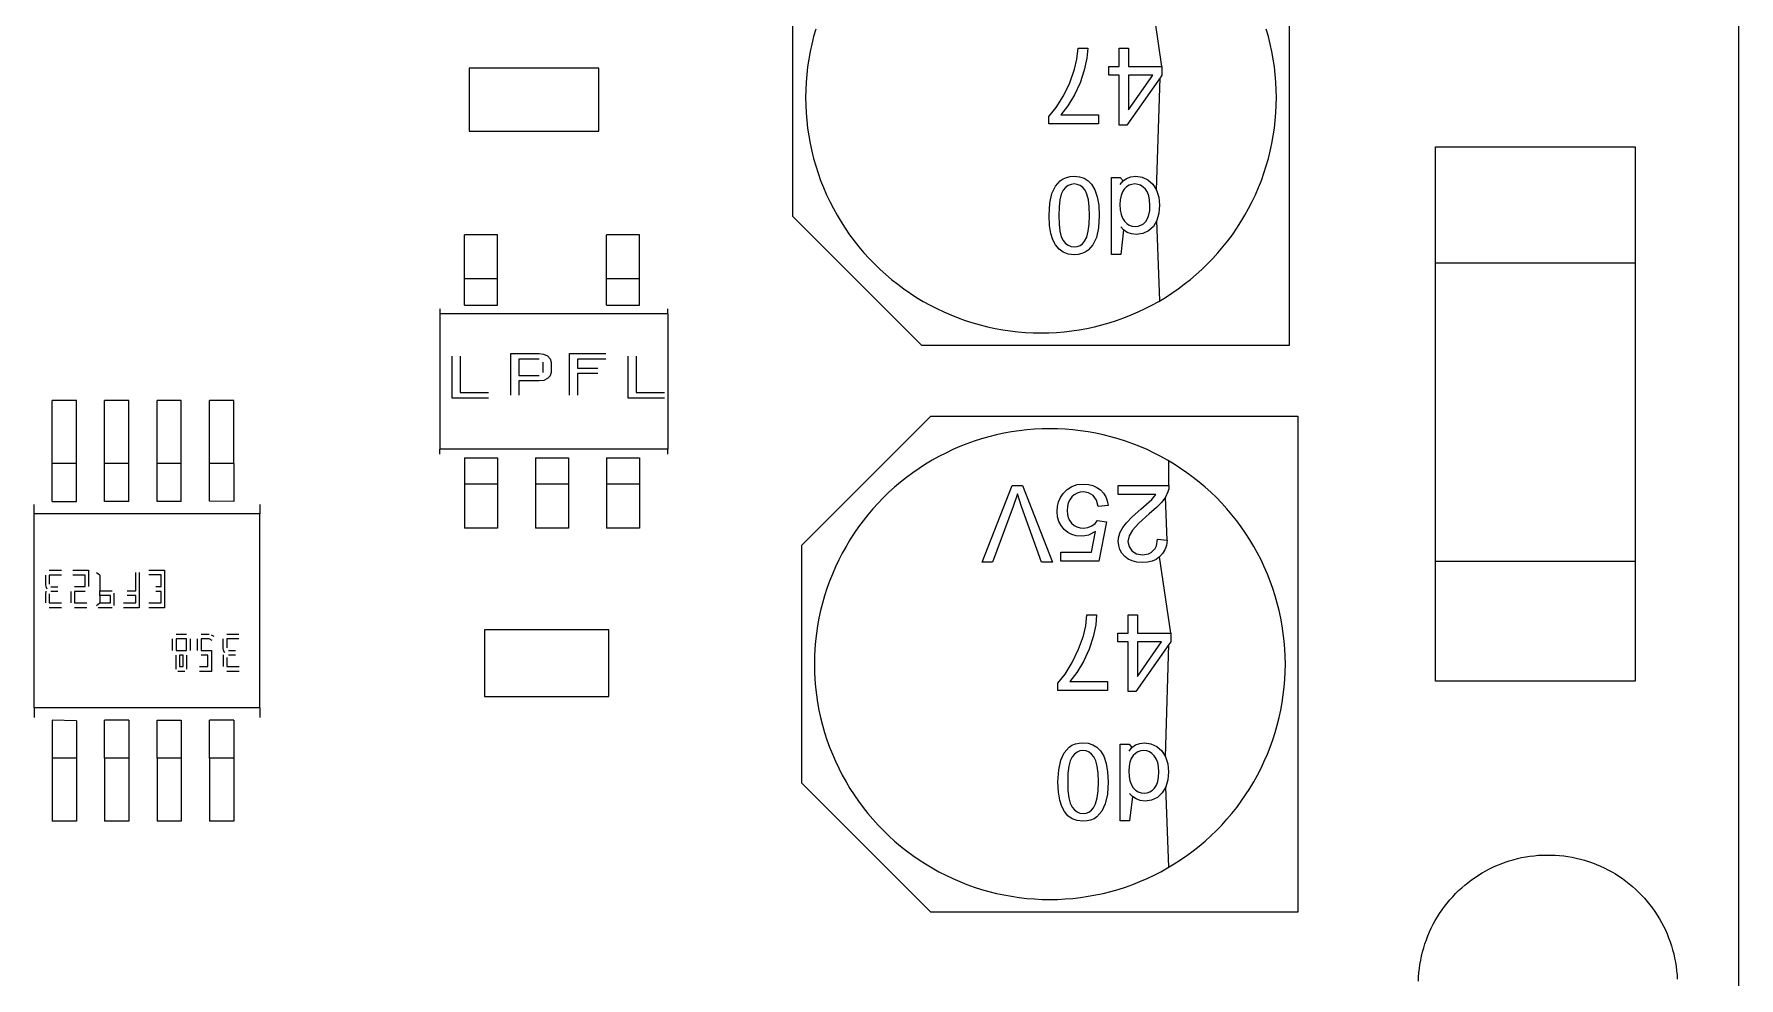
# Model space of a CAD drawing. Header units: millimetres. Extents: x 17.2 to 70.5, y -0.8 to 78.5.
# Drawn here: x 48.71 to 70.53, y 19.49 to 31.58 of the extents above; entities that cross this region are included whole.
import ezdxf

# ---------------------------------------------------------------- set-up
doc = ezdxf.new("R2010")
doc.units = ezdxf.units.MM
doc.layers.add('Edges', color=7, linetype='Continuous')

# ---------------------------------------------------------------- blocks, each defined once
blk = doc.blocks.new('Arduino Uno pl')
at = {"layer": 'Edges'}
for p, q in [((22.106, -26.106), (22.106, 40.232)), ((16.349, 2.674), (16.349, -3.676)), ((9.999, -2.025), (9.999, 1.023)), ((14.722, -0.105), (14.579, 0.872)), ((13.632, -0.01), (13.649, 0.131)), ((13.649, 0.131), (13.773, 0.131)), ((13.76, 0.003), (13.727, -0.15)), ((13.773, 0.131), (13.76, 0.003)), ((14.174, -0.105), (14.174, 0.131)), ((14.174, 0.131), (14.295, 0.131)), ((14.295, 0.131), (14.295, -0.105)), ((5.853, -0.126), (5.853, -0.933)), ((7.514, -0.126), (5.853, -0.126)), ((7.514, -0.933), (7.514, -0.126)), ((13.542, -0.312), (13.602, -0.14)), ((13.602, -0.14), (13.632, -0.01)), ((13.727, -0.15), (13.674, -0.311)), ((14.042, -0.215), (14.042, -0.105)), ((14.042, -0.105), (14.174, -0.105)), ((14.174, -0.215), (14.042, -0.215)), ((14.174, -0.853), (14.174, -0.215)), ((14.295, -0.105), (14.722, -0.105)), ((14.295, -0.215), (14.295, -0.659)), ((14.295, -0.659), (14.603, -0.215)), ((14.603, -0.215), (14.295, -0.215)), ((14.722, -0.215), (14.698, -0.25)), ((14.722, -0.105), (14.722, -0.215)), ((13.46, -0.48), (13.542, -0.312)), ((13.674, -0.311), (13.602, -0.467)), ((14.698, -0.25), (14.273, -0.853)), ((14.653, -1.687), (14.698, -0.25)), ((13.274, -0.746), (13.367, -0.63)), ((13.367, -0.63), (13.46, -0.48)), ((13.518, -0.607), (13.429, -0.724)), ((13.602, -0.467), (13.518, -0.607)), ((13.274, -0.84), (13.274, -0.746)), ((13.91, -0.84), (13.274, -0.84)), ((13.429, -0.724), (13.91, -0.724)), ((13.91, -0.724), (13.91, -0.84)), ((14.273, -0.853), (14.174, -0.853)), ((5.853, -0.933), (7.514, -0.933)), ((18.224, -2.617), (18.224, -1.132)), ((18.224, -1.132), (20.777, -1.132)), ((20.777, -1.132), (20.777, -2.617)), ((13.457, -1.541), (13.499, -1.523)), ((13.499, -1.523), (13.546, -1.512)), ((13.546, -1.512), (13.598, -1.509)), ((13.598, -1.509), (13.665, -1.515)), ((13.665, -1.515), (13.725, -1.534)), ((14.074, -2.509), (14.074, -1.525)), ((14.074, -1.525), (14.186, -1.525)), ((14.186, -1.525), (14.224, -1.569)), ((14.27, -1.536), (14.324, -1.516)), ((14.324, -1.516), (14.386, -1.509)), ((14.386, -1.509), (14.467, -1.521)), ((14.467, -1.521), (14.542, -1.556)), ((13.286, -1.854), (13.313, -1.731)), ((13.313, -1.731), (13.357, -1.637)), ((13.357, -1.637), (13.419, -1.567)), ((13.433, -1.739), (13.415, -1.809)), ((13.419, -1.567), (13.457, -1.541)), ((13.458, -1.688), (13.433, -1.739)), ((13.488, -1.653), (13.458, -1.688)), ((13.521, -1.628), (13.488, -1.653)), ((13.558, -1.613), (13.521, -1.628)), ((13.598, -1.608), (13.558, -1.613)), ((13.638, -1.613), (13.598, -1.608)), ((13.674, -1.628), (13.638, -1.613)), ((13.707, -1.653), (13.674, -1.628)), ((13.737, -1.688), (13.707, -1.653)), ((13.725, -1.534), (13.777, -1.566)), ((13.762, -1.738), (13.737, -1.688)), ((13.78, -1.809), (13.762, -1.738)), ((13.777, -1.566), (13.821, -1.61)), ((13.821, -1.61), (13.863, -1.681)), ((13.863, -1.681), (13.894, -1.772)), ((14.186, -1.615), (14.224, -1.569)), ((14.216, -1.71), (14.198, -1.755)), ((14.24, -1.673), (14.216, -1.71)), ((14.224, -1.569), (14.27, -1.536)), ((14.269, -1.645), (14.24, -1.673)), ((14.301, -1.625), (14.269, -1.645)), ((14.336, -1.613), (14.301, -1.625)), ((14.374, -1.608), (14.336, -1.613)), ((14.412, -1.613), (14.374, -1.608)), ((14.448, -1.625), (14.412, -1.613)), ((14.48, -1.647), (14.448, -1.625)), ((14.51, -1.676), (14.48, -1.647)), ((14.536, -1.714), (14.51, -1.676)), ((14.554, -1.761), (14.536, -1.714)), ((14.542, -1.556), (14.606, -1.612)), ((14.606, -1.612), (14.653, -1.687)), ((14.653, -1.687), (14.682, -1.778)), ((13.277, -2.01), (13.286, -1.854)), ((13.405, -1.9), (13.401, -2.01)), ((13.415, -1.809), (13.405, -1.9)), ((13.791, -1.899), (13.78, -1.809)), ((13.794, -2.01), (13.791, -1.899)), ((13.894, -1.772), (13.912, -1.881)), ((13.912, -1.881), (13.918, -2.01)), ((14.188, -1.809), (14.184, -1.871)), ((14.184, -1.871), (14.188, -1.939)), ((14.198, -1.755), (14.188, -1.809)), ((14.188, -1.939), (14.199, -1.997)), ((14.564, -1.817), (14.554, -1.761)), ((14.555, -2.003), (14.565, -1.947)), ((14.568, -1.881), (14.564, -1.817)), ((14.565, -1.947), (14.568, -1.881)), ((14.682, -1.778), (14.692, -1.881)), ((14.692, -1.881), (14.683, -1.982)), ((9.999, -2.025), (11.65, -3.676)), ((13.283, -2.141), (13.277, -2.01)), ((13.299, -2.243), (13.283, -2.141)), ((13.401, -2.01), (13.405, -2.121)), ((13.405, -2.121), (13.415, -2.212)), ((13.779, -2.214), (13.79, -2.122)), ((13.79, -2.122), (13.794, -2.01)), ((13.909, -2.168), (13.882, -2.291)), ((13.918, -2.01), (13.909, -2.168)), ((14.231, -2.195), (14.195, -2.156)), ((14.199, -1.997), (14.216, -2.046)), ((14.216, -2.046), (14.241, -2.085)), ((14.241, -2.085), (14.271, -2.115)), ((14.271, -2.115), (14.304, -2.137)), ((14.304, -2.137), (14.34, -2.149)), ((14.34, -2.149), (14.38, -2.154)), ((14.38, -2.154), (14.418, -2.15)), ((14.418, -2.15), (14.453, -2.137)), ((14.453, -2.137), (14.485, -2.117)), ((14.485, -2.117), (14.514, -2.088)), ((14.514, -2.088), (14.538, -2.05)), ((14.538, -2.05), (14.555, -2.003)), ((14.612, -2.151), (14.55, -2.207)), ((14.657, -2.074), (14.612, -2.151)), ((14.683, -1.982), (14.657, -2.074)), ((14.696, -3.102), (14.657, -2.074)), ((6.216, -2.259), (5.796, -2.259)), ((5.796, -2.822), (5.796, -2.259)), ((6.216, -2.822), (6.216, -2.259)), ((8.034, -2.259), (7.614, -2.259)), ((7.614, -2.822), (7.614, -2.259)), ((8.034, -2.822), (8.034, -2.259)), ((13.325, -2.322), (13.299, -2.243)), ((13.36, -2.389), (13.325, -2.322)), ((13.404, -2.442), (13.36, -2.389)), ((13.415, -2.212), (13.433, -2.283)), ((13.433, -2.283), (13.458, -2.333)), ((13.458, -2.333), (13.488, -2.368)), ((13.488, -2.368), (13.521, -2.393)), ((13.521, -2.393), (13.558, -2.408)), ((13.638, -2.408), (13.674, -2.395)), ((13.674, -2.395), (13.705, -2.373)), ((13.705, -2.373), (13.732, -2.342)), ((13.732, -2.342), (13.759, -2.288)), ((13.759, -2.288), (13.779, -2.214)), ((13.838, -2.385), (13.776, -2.455)), ((13.882, -2.291), (13.838, -2.385)), ((14.231, -2.195), (14.195, -2.509)), ((14.276, -2.227), (14.231, -2.195)), ((14.33, -2.247), (14.276, -2.227)), ((14.391, -2.254), (14.33, -2.247)), ((14.475, -2.242), (14.391, -2.254)), ((14.55, -2.207), (14.475, -2.242)), ((13.459, -2.481), (13.404, -2.442)), ((13.523, -2.505), (13.459, -2.481)), ((13.598, -2.513), (13.523, -2.505)), ((13.558, -2.408), (13.599, -2.413)), ((13.649, -2.509), (13.598, -2.513)), ((13.599, -2.413), (13.638, -2.408)), ((13.696, -2.498), (13.649, -2.509)), ((13.738, -2.48), (13.696, -2.498)), ((13.776, -2.455), (13.738, -2.48)), ((14.195, -2.509), (14.074, -2.509)), ((18.224, -2.617), (20.777, -2.617)), ((18.224, -6.44), (18.224, -2.617)), ((20.777, -2.617), (20.777, -6.44)), ((6.216, -2.822), (5.796, -2.822)), ((5.796, -3.159), (5.796, -2.822)), ((6.216, -3.159), (6.216, -2.822)), ((8.034, -2.822), (7.614, -2.822)), ((7.614, -3.159), (7.614, -2.822)), ((8.034, -3.159), (8.034, -2.822)), ((5.481, -3.207), (5.481, -3.27)), ((8.398, -3.27), (5.481, -3.27)), ((5.481, -3.27), (5.481, -5.002)), ((5.796, -3.159), (6.216, -3.159)), ((7.614, -3.159), (8.034, -3.159)), ((8.398, -3.27), (8.398, -3.207)), ((8.398, -3.27), (8.398, -5.002)), ((16.349, -3.676), (11.65, -3.676)), ((5.637, -4.348), (5.637, -3.814)), ((5.739, -3.814), (5.739, -4.276)), ((6.388, -4.312), (6.388, -3.778)), ((6.388, -3.778), (6.75, -3.778)), ((6.75, -3.851), (6.491, -3.851)), ((6.491, -3.851), (6.491, -4.058)), ((6.75, -3.778), (6.808, -3.786)), ((6.801, -4.022), (6.801, -3.887)), ((6.808, -3.786), (6.858, -3.81)), ((6.858, -3.81), (6.892, -3.845)), ((6.892, -3.845), (6.903, -3.887)), ((6.903, -3.887), (6.903, -4.022)), ((7.139, -4.312), (7.139, -3.778)), ((7.139, -3.778), (7.602, -3.778)), ((7.602, -3.851), (7.241, -3.851)), ((7.241, -3.851), (7.241, -3.964)), ((7.89, -4.348), (7.89, -3.814)), ((7.992, -3.814), (7.992, -4.276)), ((6.491, -4.058), (6.75, -4.058)), ((6.75, -4.13), (6.491, -4.13)), ((6.491, -4.13), (6.491, -4.312)), ((6.809, -4.122), (6.75, -4.13)), ((6.858, -4.098), (6.809, -4.122)), ((6.892, -4.063), (6.858, -4.098)), ((6.903, -4.022), (6.892, -4.063)), ((7.241, -3.964), (7.5, -3.964)), ((7.5, -4.036), (7.241, -4.036)), ((7.241, -4.036), (7.241, -4.312)), ((6.1, -4.348), (5.637, -4.348)), ((5.739, -4.276), (6.1, -4.276)), ((8.353, -4.348), (7.89, -4.348)), ((7.992, -4.276), (8.353, -4.276)), ((0.518, -5.188), (0.518, -4.38)), ((0.828, -4.38), (0.518, -4.38)), ((0.828, -5.188), (0.828, -4.38)), ((1.499, -4.38), (1.189, -4.38)), ((1.189, -5.188), (1.189, -4.38)), ((1.499, -5.188), (1.499, -4.38)), ((1.86, -5.188), (1.86, -4.38)), ((2.17, -4.38), (1.86, -4.38)), ((2.17, -5.188), (2.17, -4.38)), ((2.841, -4.38), (2.531, -4.38)), ((2.531, -5.188), (2.531, -4.38)), ((2.841, -5.188), (2.841, -4.38)), ((10.112, -6.23), (11.763, -4.579)), ((11.763, -4.579), (16.462, -4.579)), ((16.462, -4.579), (16.462, -10.929)), ((8.398, -5.002), (5.481, -5.002)), ((5.481, -5.065), (5.481, -5.002)), ((8.398, -5.065), (8.398, -5.002)), ((0.828, -5.188), (0.518, -5.188)), ((0.518, -5.672), (0.518, -5.188)), ((0.828, -5.672), (0.828, -5.188)), ((1.499, -5.188), (1.189, -5.188)), ((1.189, -5.672), (1.189, -5.188)), ((1.499, -5.672), (1.499, -5.188)), ((2.17, -5.188), (1.86, -5.188)), ((1.86, -5.672), (1.86, -5.188)), ((2.17, -5.672), (2.17, -5.188)), ((2.841, -5.188), (2.531, -5.188)), ((2.531, -5.667), (2.531, -5.188)), ((2.841, -5.188), (2.841, -5.672)), ((5.796, -5.113), (6.216, -5.113)), ((5.796, -5.113), (5.796, -5.45)), ((6.216, -5.113), (6.216, -5.45)), ((6.705, -5.113), (7.125, -5.113)), ((6.705, -5.113), (6.705, -5.45)), ((7.125, -5.113), (7.125, -5.45)), ((7.614, -5.113), (8.034, -5.113)), ((7.614, -5.113), (7.614, -5.45)), ((8.034, -5.113), (8.034, -5.45)), ((14.811, -5.466), (14.811, -5.155)), ((5.796, -5.45), (5.796, -6.013)), ((6.216, -5.45), (5.796, -5.45)), ((6.216, -5.45), (6.216, -6.013)), ((7.125, -5.45), (6.705, -5.45)), ((6.705, -5.45), (6.705, -6.013)), ((7.125, -5.45), (7.125, -6.013)), ((7.614, -5.45), (7.614, -6.013)), ((8.034, -5.45), (7.614, -5.45)), ((8.034, -5.45), (8.034, -6.013)), ((13.638, -5.457), (13.716, -5.45)), ((13.716, -5.45), (13.78, -5.454)), ((13.78, -5.454), (13.838, -5.468)), ((0.518, -5.672), (0.828, -5.672)), ((1.499, -5.672), (1.189, -5.672)), ((2.17, -5.672), (1.86, -5.672)), ((2.841, -5.672), (2.531, -5.667)), ((12.419, -6.45), (12.804, -5.466)), ((12.804, -5.466), (12.938, -5.466)), ((12.871, -5.574), (12.818, -5.735)), ((12.923, -5.735), (12.871, -5.574)), ((12.938, -5.466), (13.319, -6.45)), ((13.399, -5.675), (13.424, -5.62)), ((13.424, -5.62), (13.458, -5.569)), ((13.458, -5.569), (13.509, -5.517)), ((13.509, -5.517), (13.57, -5.479)), ((13.542, -5.65), (13.523, -5.691)), ((13.568, -5.615), (13.542, -5.65)), ((13.6, -5.586), (13.568, -5.615)), ((13.57, -5.479), (13.638, -5.457)), ((13.635, -5.565), (13.6, -5.586)), ((13.674, -5.553), (13.635, -5.565)), ((13.716, -5.549), (13.674, -5.553)), ((13.783, -5.56), (13.716, -5.549)), ((13.84, -5.595), (13.783, -5.56)), ((13.838, -5.468), (13.889, -5.492)), ((13.882, -5.654), (13.84, -5.595)), ((13.905, -5.735), (13.882, -5.654)), ((13.889, -5.492), (13.935, -5.525)), ((13.935, -5.525), (13.973, -5.565)), ((13.973, -5.565), (14.002, -5.612)), ((14.002, -5.612), (14.021, -5.665)), ((14.021, -5.665), (14.032, -5.724)), ((14.161, -5.582), (14.161, -5.466)), ((14.161, -5.466), (14.811, -5.466)), ((14.644, -5.582), (14.161, -5.582)), ((14.453, -5.771), (14.593, -5.648)), ((14.593, -5.648), (14.644, -5.582)), ((14.765, -5.616), (14.718, -5.681)), ((14.797, -5.55), (14.765, -5.616)), ((14.788, -6.169), (14.765, -5.616)), ((14.808, -5.509), (14.797, -5.55)), ((14.811, -5.466), (14.808, -5.509)), ((0.286, -5.831), (0.286, -5.709)), ((3.177, -5.831), (0.286, -5.831)), ((0.286, -8.316), (0.286, -5.831)), ((3.177, -5.709), (3.177, -5.831)), ((3.177, -8.316), (3.177, -5.831)), ((12.818, -5.735), (12.552, -6.45)), ((13.178, -6.45), (12.923, -5.735)), ((13.38, -5.8), (13.385, -5.735)), ((13.385, -5.867), (13.38, -5.8)), ((13.385, -5.735), (13.399, -5.675)), ((13.402, -5.927), (13.385, -5.867)), ((13.512, -5.737), (13.508, -5.789)), ((13.508, -5.789), (13.512, -5.838)), ((13.523, -5.691), (13.512, -5.737)), ((13.512, -5.838), (13.523, -5.881)), ((13.523, -5.881), (13.541, -5.919)), ((14.032, -5.724), (13.905, -5.735)), ((14.267, -5.945), (14.341, -5.87)), ((14.341, -5.87), (14.453, -5.771)), ((14.56, -5.83), (14.425, -5.948)), ((14.651, -5.75), (14.56, -5.83)), ((14.718, -5.681), (14.651, -5.75)), ((6.216, -6.013), (5.796, -6.013)), ((7.125, -6.013), (6.705, -6.013)), ((8.034, -6.013), (7.614, -6.013)), ((13.43, -5.981), (13.402, -5.927)), ((13.468, -6.029), (13.43, -5.981)), ((13.515, -6.068), (13.468, -6.029)), ((13.567, -6.096), (13.515, -6.068)), ((13.541, -5.919), (13.566, -5.952)), ((13.566, -5.952), (13.597, -5.978)), ((13.624, -6.113), (13.567, -6.096)), ((13.597, -5.978), (13.633, -5.997)), ((13.633, -5.997), (13.673, -6.008)), ((13.673, -6.008), (13.718, -6.012)), ((13.718, -6.012), (13.773, -6.005)), ((13.781, -6.103), (13.734, -6.114)), ((13.773, -6.005), (13.823, -5.985)), ((13.872, -6.057), (13.781, -6.103)), ((13.819, -6.321), (13.872, -6.057)), ((13.823, -5.985), (13.865, -5.955)), ((13.865, -5.955), (13.897, -5.916)), ((13.897, -5.916), (14.01, -5.931)), ((14.01, -5.931), (13.915, -6.436)), ((14.169, -6.122), (14.187, -6.065)), ((14.187, -6.065), (14.219, -6.006)), ((14.219, -6.006), (14.267, -5.945)), ((14.343, -6.038), (14.301, -6.113)), ((14.425, -5.948), (14.343, -6.038)), ((10.112, -9.278), (10.112, -6.23)), ((13.426, -6.436), (13.426, -6.321)), ((13.426, -6.321), (13.819, -6.321)), ((13.686, -6.118), (13.624, -6.113)), ((13.734, -6.114), (13.686, -6.118)), ((14.163, -6.181), (14.169, -6.122)), ((14.168, -6.236), (14.163, -6.181)), ((14.183, -6.287), (14.168, -6.236)), ((14.209, -6.334), (14.183, -6.287)), ((14.301, -6.113), (14.287, -6.183)), ((14.287, -6.183), (14.3, -6.249)), ((14.3, -6.249), (14.338, -6.304)), ((14.338, -6.304), (14.397, -6.341)), ((14.55, -6.341), (14.583, -6.324)), ((14.583, -6.324), (14.611, -6.301)), ((14.611, -6.301), (14.634, -6.273)), ((14.634, -6.273), (14.651, -6.239)), ((14.651, -6.239), (14.664, -6.156)), ((14.664, -6.156), (14.788, -6.169)), ((14.758, -6.292), (14.73, -6.34)), ((14.778, -6.235), (14.758, -6.292)), ((14.788, -6.169), (14.778, -6.235)), ((12.552, -6.45), (12.419, -6.45)), ((13.319, -6.45), (13.178, -6.45)), ((13.915, -6.436), (13.426, -6.436)), ((14.245, -6.375), (14.209, -6.334)), ((14.29, -6.409), (14.245, -6.375)), ((14.342, -6.434), (14.29, -6.409)), ((14.402, -6.449), (14.342, -6.434)), ((14.397, -6.341), (14.472, -6.354)), ((14.469, -6.454), (14.402, -6.449)), ((14.536, -6.449), (14.469, -6.454)), ((14.472, -6.354), (14.55, -6.341)), ((14.595, -6.435), (14.536, -6.449)), ((14.647, -6.413), (14.595, -6.435)), ((14.692, -6.381), (14.647, -6.413)), ((14.73, -6.34), (14.692, -6.381)), ((14.835, -7.358), (14.692, -6.381)), ((18.224, -7.971), (18.224, -6.44)), ((20.777, -6.44), (18.224, -6.44)), ((20.777, -6.44), (20.777, -7.971)), ((0.434, -6.732), (0.434, -6.614)), ((0.439, -6.764), (0.434, -6.732)), ((0.452, -6.793), (0.439, -6.764)), ((0.479, -6.553), (0.635, -6.553)), ((0.635, -6.614), (0.479, -6.614)), ((0.479, -6.614), (0.479, -6.732)), ((0.501, -6.763), (0.59, -6.763)), ((0.781, -6.553), (0.982, -6.553)), ((0.938, -6.614), (0.781, -6.614)), ((0.804, -6.762), (0.938, -6.762)), ((0.938, -6.762), (0.938, -6.614)), ((0.982, -6.553), (0.982, -6.762)), ((1.128, -6.615), (1.084, -6.584)), ((1.128, -6.615), (1.128, -6.815)), ((1.587, -6.815), (1.587, -6.583)), ((1.631, -6.583), (1.631, -7.032)), ((1.912, -6.613), (1.755, -6.613)), ((1.756, -6.553), (1.956, -6.553)), ((1.844, -6.762), (1.912, -6.762)), ((1.912, -6.762), (1.912, -6.613)), ((1.956, -6.553), (1.956, -7.032)), ((0.434, -6.858), (0.439, -6.822)), ((0.434, -6.971), (0.434, -6.858)), ((0.479, -6.854), (0.479, -6.971)), ((0.479, -6.971), (0.636, -6.971)), ((0.59, -6.824), (0.501, -6.824)), ((0.759, -6.971), (0.759, -6.824)), ((0.938, -6.824), (0.804, -6.824)), ((0.804, -6.824), (0.804, -6.971)), ((0.804, -6.971), (0.961, -6.971)), ((1.084, -7.002), (1.128, -6.971)), ((1.128, -6.815), (1.284, -6.815)), ((1.128, -6.876), (1.128, -6.815)), ((1.128, -6.876), (1.128, -6.971)), ((1.262, -6.876), (1.128, -6.876)), ((1.128, -6.971), (1.262, -6.971)), ((1.262, -6.971), (1.262, -6.876)), ((1.306, -6.845), (1.306, -7.002)), ((1.431, -6.97), (1.587, -6.97)), ((1.475, -6.815), (1.587, -6.815)), ((1.587, -6.875), (1.475, -6.875)), ((1.587, -6.97), (1.587, -6.875)), ((1.756, -6.97), (1.912, -6.97)), ((1.912, -6.823), (1.844, -6.823)), ((1.912, -6.97), (1.912, -6.823)), ((0.636, -7.032), (0.479, -7.032)), ((0.961, -7.032), (0.804, -7.032)), ((1.284, -7.032), (1.106, -7.032)), ((1.631, -7.032), (1.431, -7.032)), ((1.956, -7.032), (1.756, -7.032)), ((13.746, -7.263), (13.762, -7.122)), ((13.762, -7.122), (13.886, -7.122)), ((13.886, -7.122), (13.874, -7.25)), ((14.288, -7.358), (14.288, -7.122)), ((14.288, -7.122), (14.409, -7.122)), ((14.409, -7.122), (14.409, -7.358)), ((2.104, -7.369), (2.237, -7.369)), ((2.423, -7.369), (2.525, -7.369)), ((2.554, -7.378), (2.587, -7.397)), ((2.752, -7.369), (2.908, -7.369)), ((6.051, -7.314), (6.051, -8.168)), ((7.641, -7.314), (6.051, -7.314)), ((7.641, -8.168), (7.641, -7.314)), ((13.655, -7.565), (13.716, -7.393)), ((13.716, -7.393), (13.746, -7.263)), ((13.841, -7.403), (13.788, -7.564)), ((13.874, -7.25), (13.841, -7.403)), ((14.155, -7.468), (14.155, -7.358)), ((14.155, -7.358), (14.288, -7.358)), ((14.409, -7.358), (14.835, -7.358)), ((14.835, -7.358), (14.835, -7.468)), ((2.059, -7.578), (2.059, -7.429)), ((2.237, -7.429), (2.104, -7.429)), ((2.104, -7.429), (2.104, -7.578)), ((2.104, -7.578), (2.237, -7.578)), ((2.237, -7.578), (2.237, -7.429)), ((2.282, -7.43), (2.282, -7.578)), ((2.378, -7.578), (2.378, -7.429)), ((2.525, -7.429), (2.423, -7.429)), ((2.423, -7.429), (2.423, -7.578)), ((2.423, -7.578), (2.556, -7.578)), ((2.565, -7.45), (2.525, -7.429)), ((2.556, -7.578), (2.556, -7.847)), ((2.707, -7.547), (2.707, -7.429)), ((2.712, -7.579), (2.707, -7.547)), ((2.708, -7.673), (2.712, -7.637)), ((2.726, -7.609), (2.712, -7.579)), ((2.908, -7.429), (2.753, -7.429)), ((2.753, -7.429), (2.753, -7.547)), ((2.775, -7.578), (2.863, -7.578)), ((13.573, -7.733), (13.655, -7.565)), ((13.788, -7.564), (13.716, -7.72)), ((14.288, -7.468), (14.155, -7.468)), ((14.288, -8.105), (14.288, -7.468)), ((14.811, -7.503), (14.387, -8.105)), ((14.409, -7.468), (14.409, -7.912)), ((14.409, -7.912), (14.717, -7.468)), ((14.717, -7.468), (14.409, -7.468)), ((14.767, -8.94), (14.811, -7.503)), ((14.835, -7.468), (14.811, -7.503)), ((2.104, -7.817), (2.104, -7.638)), ((2.215, -7.847), (2.126, -7.847)), ((2.193, -7.638), (2.148, -7.638)), ((2.148, -7.638), (2.148, -7.786)), ((2.148, -7.786), (2.193, -7.786)), ((2.193, -7.786), (2.193, -7.638)), ((2.237, -7.638), (2.237, -7.817)), ((2.401, -7.786), (2.511, -7.786)), ((2.556, -7.847), (2.401, -7.847)), ((2.511, -7.638), (2.423, -7.638)), ((2.511, -7.786), (2.511, -7.638)), ((2.708, -7.786), (2.708, -7.673)), ((2.752, -7.669), (2.752, -7.786)), ((2.752, -7.786), (2.91, -7.786)), ((2.91, -7.847), (2.752, -7.847)), ((2.863, -7.639), (2.774, -7.639)), ((13.481, -7.882), (13.573, -7.733)), ((13.716, -7.72), (13.632, -7.86)), ((13.387, -7.999), (13.481, -7.882)), ((13.387, -8.093), (13.387, -7.999)), ((13.632, -7.86), (13.542, -7.977)), ((13.542, -7.977), (14.024, -7.977)), ((14.024, -7.977), (14.024, -8.093)), ((20.777, -7.971), (18.224, -7.971)), ((6.051, -8.168), (7.641, -8.168)), ((14.024, -8.093), (13.387, -8.093)), ((14.387, -8.105), (14.288, -8.105)), ((3.177, -8.316), (0.286, -8.316)), ((0.286, -8.316), (0.286, -8.437)), ((0.828, -8.479), (0.518, -8.474)), ((0.518, -8.474), (0.518, -8.959)), ((0.828, -8.479), (0.828, -8.959)), ((1.499, -8.474), (1.189, -8.474)), ((1.189, -8.959), (1.189, -8.474)), ((1.499, -8.474), (1.499, -8.959)), ((1.86, -8.474), (2.17, -8.474)), ((1.86, -8.959), (1.86, -8.474)), ((2.17, -8.474), (2.17, -8.959)), ((2.841, -8.474), (2.531, -8.474)), ((2.531, -8.959), (2.531, -8.474)), ((2.841, -8.474), (2.841, -8.959)), ((3.177, -8.316), (3.177, -8.437)), ((13.426, -8.984), (13.471, -8.89)), ((13.471, -8.89), (13.533, -8.819)), ((13.533, -8.819), (13.57, -8.794)), ((13.571, -8.941), (13.547, -8.991)), ((13.57, -8.794), (13.613, -8.776)), ((13.601, -8.906), (13.571, -8.941)), ((13.635, -8.881), (13.601, -8.906)), ((13.613, -8.776), (13.66, -8.765)), ((13.671, -8.866), (13.635, -8.881)), ((13.66, -8.765), (13.711, -8.761)), ((13.711, -8.861), (13.671, -8.866)), ((13.711, -8.761), (13.779, -8.768)), ((13.751, -8.866), (13.711, -8.861)), ((13.788, -8.881), (13.751, -8.866)), ((13.779, -8.768), (13.838, -8.787)), ((13.821, -8.906), (13.788, -8.881)), ((13.851, -8.941), (13.821, -8.906)), ((13.838, -8.787), (13.89, -8.819)), ((13.876, -8.991), (13.851, -8.941)), ((13.89, -8.819), (13.935, -8.863)), ((13.935, -8.863), (13.977, -8.934)), ((13.977, -8.934), (14.008, -9.025)), ((14.188, -9.761), (14.188, -8.778)), ((14.188, -8.778), (14.3, -8.778)), ((14.3, -8.778), (14.338, -8.822)), ((14.3, -8.868), (14.338, -8.822)), ((14.353, -8.926), (14.329, -8.963)), ((14.338, -8.822), (14.384, -8.789)), ((14.383, -8.898), (14.353, -8.926)), ((14.415, -8.878), (14.383, -8.898)), ((14.384, -8.789), (14.438, -8.769)), ((14.45, -8.865), (14.415, -8.878)), ((14.438, -8.769), (14.499, -8.762)), ((14.488, -8.861), (14.45, -8.865)), ((14.526, -8.866), (14.488, -8.861)), ((14.499, -8.762), (14.581, -8.774)), ((14.561, -8.878), (14.526, -8.866)), ((14.594, -8.899), (14.561, -8.878)), ((14.581, -8.774), (14.656, -8.809)), ((14.624, -8.929), (14.594, -8.899)), ((14.649, -8.967), (14.624, -8.929)), ((14.656, -8.809), (14.719, -8.865)), ((14.719, -8.865), (14.767, -8.94)), ((14.767, -8.94), (14.796, -9.031)), ((0.518, -8.959), (0.518, -9.766)), ((0.828, -8.959), (0.518, -8.959)), ((0.828, -8.959), (0.828, -9.766)), ((1.189, -8.959), (1.189, -9.766)), ((1.499, -8.959), (1.189, -8.959)), ((1.499, -8.959), (1.499, -9.766)), ((1.86, -8.959), (1.86, -9.766)), ((2.17, -8.959), (1.86, -8.959)), ((2.17, -8.959), (2.17, -9.766)), ((2.841, -8.959), (2.531, -8.959)), ((2.531, -8.959), (2.531, -9.766)), ((2.841, -8.959), (2.841, -9.766)), ((13.391, -9.263), (13.4, -9.107)), ((13.4, -9.107), (13.426, -8.984)), ((13.518, -9.152), (13.515, -9.263)), ((13.529, -9.062), (13.518, -9.152)), ((13.547, -8.991), (13.529, -9.062)), ((13.894, -9.061), (13.876, -8.991)), ((13.904, -9.152), (13.894, -9.061)), ((13.908, -9.263), (13.904, -9.152)), ((14.008, -9.025), (14.026, -9.134)), ((14.026, -9.134), (14.032, -9.263)), ((14.302, -9.061), (14.298, -9.124)), ((14.298, -9.124), (14.302, -9.192)), ((14.312, -9.008), (14.302, -9.061)), ((14.329, -8.963), (14.312, -9.008)), ((14.667, -9.014), (14.649, -8.967)), ((14.678, -9.07), (14.667, -9.014)), ((14.682, -9.134), (14.678, -9.07)), ((14.678, -9.2), (14.682, -9.134)), ((14.796, -9.031), (14.806, -9.134)), ((14.806, -9.134), (14.797, -9.235)), ((10.112, -9.278), (11.763, -10.929)), ((13.396, -9.394), (13.391, -9.263)), ((13.515, -9.263), (13.518, -9.374)), ((13.518, -9.374), (13.529, -9.465)), ((13.892, -9.467), (13.904, -9.375)), ((13.904, -9.375), (13.908, -9.263)), ((14.032, -9.263), (14.023, -9.42)), ((14.302, -9.192), (14.312, -9.25)), ((14.312, -9.25), (14.33, -9.299)), ((14.33, -9.299), (14.354, -9.338)), ((14.354, -9.338), (14.384, -9.368)), ((14.384, -9.368), (14.417, -9.39)), ((14.567, -9.39), (14.599, -9.37)), ((14.599, -9.37), (14.628, -9.341)), ((14.628, -9.341), (14.651, -9.303)), ((14.651, -9.303), (14.668, -9.256)), ((14.668, -9.256), (14.678, -9.2)), ((14.77, -9.327), (14.726, -9.404)), ((14.797, -9.235), (14.77, -9.327)), ((14.81, -10.354), (14.77, -9.327)), ((13.413, -9.496), (13.396, -9.394)), ((13.439, -9.575), (13.413, -9.496)), ((13.474, -9.642), (13.439, -9.575)), ((13.529, -9.465), (13.547, -9.536)), ((13.547, -9.536), (13.571, -9.586)), ((13.571, -9.586), (13.601, -9.621)), ((13.818, -9.626), (13.845, -9.595)), ((13.845, -9.595), (13.873, -9.541)), ((13.873, -9.541), (13.892, -9.467)), ((13.996, -9.544), (13.951, -9.638)), ((14.023, -9.42), (13.996, -9.544)), ((14.344, -9.448), (14.308, -9.409)), ((14.344, -9.448), (14.308, -9.761)), ((14.39, -9.479), (14.344, -9.448)), ((14.444, -9.5), (14.39, -9.479)), ((14.417, -9.39), (14.454, -9.402)), ((14.505, -9.507), (14.444, -9.5)), ((14.454, -9.402), (14.493, -9.407)), ((14.493, -9.407), (14.532, -9.403)), ((14.588, -9.495), (14.505, -9.507)), ((14.532, -9.403), (14.567, -9.39)), ((14.664, -9.46), (14.588, -9.495)), ((14.726, -9.404), (14.664, -9.46)), ((0.828, -9.766), (0.518, -9.766)), ((1.499, -9.766), (1.189, -9.766)), ((2.17, -9.766), (1.86, -9.766)), ((2.841, -9.766), (2.531, -9.766)), ((13.518, -9.695), (13.474, -9.642)), ((13.572, -9.734), (13.518, -9.695)), ((13.637, -9.757), (13.572, -9.734)), ((13.601, -9.621), (13.635, -9.646)), ((13.635, -9.646), (13.672, -9.661)), ((13.711, -9.765), (13.637, -9.757)), ((13.672, -9.661), (13.713, -9.666)), ((13.763, -9.762), (13.711, -9.765)), ((13.713, -9.666), (13.752, -9.661)), ((13.752, -9.661), (13.787, -9.648)), ((13.809, -9.751), (13.763, -9.762)), ((13.787, -9.648), (13.818, -9.626)), ((13.852, -9.733), (13.809, -9.751)), ((13.889, -9.708), (13.852, -9.733)), ((13.951, -9.638), (13.889, -9.708)), ((14.308, -9.761), (14.188, -9.761)), ((16.462, -10.929), (11.763, -10.929))]:
    blk.add_line(p, q, dxfattribs=at)
for points in [[(10.29, 0.373), (10.263, 0.279), (10.239, 0.183), (10.218, 0.087), (10.2, -0.01), (10.186, -0.108), (10.175, -0.206), (10.167, -0.304), (10.162, -0.403), (10.16, -0.501), (10.162, -0.6), (10.167, -0.698), (10.175, -0.797), (10.186, -0.895), (10.2, -0.992), (10.218, -1.089), (10.239, -1.186), (10.263, -1.281), (10.29, -1.376), (10.32, -1.47), (10.353, -1.563), (10.39, -1.654), (10.429, -1.745), (10.471, -1.834), (10.516, -1.922), (10.564, -2.008), (10.615, -2.093), (10.668, -2.175), (10.724, -2.257), (10.783, -2.336), (10.844, -2.413), (10.908, -2.488), (10.974, -2.561), (11.043, -2.632), (11.114, -2.701), (11.187, -2.767), (11.262, -2.831), (11.339, -2.892), (11.418, -2.951), (11.499, -3.007), (11.582, -3.06), (11.667, -3.111), (11.753, -3.159), (11.841, -3.204), (11.93, -3.246), (12.02, -3.285), (12.112, -3.322), (12.205, -3.355), (12.299, -3.385), (12.394, -3.412), (12.489, -3.436), (12.586, -3.457), (12.683, -3.474), (12.78, -3.489), (12.878, -3.5), (12.976, -3.508), (13.075, -3.513), (13.174, -3.515), (13.272, -3.513), (13.371, -3.508), (13.469, -3.5), (13.567, -3.489), (13.664, -3.474), (13.761, -3.457), (13.858, -3.436), (13.953, -3.412), (14.048, -3.385), (14.142, -3.355), (14.235, -3.322), (14.327, -3.285), (14.417, -3.246), (14.506, -3.204), (14.594, -3.159), (14.68, -3.111), (14.765, -3.06), (14.848, -3.007), (14.929, -2.951), (15.008, -2.892), (15.085, -2.831), (15.16, -2.767), (15.233, -2.701), (15.304, -2.632), (15.373, -2.561), (15.439, -2.488), (15.503, -2.413), (15.564, -2.336), (15.623, -2.257), (15.679, -2.175), (15.733, -2.093), (15.783, -2.008), (15.831, -1.922), (15.876, -1.834), (15.918, -1.745), (15.958, -1.654), (15.994, -1.563), (16.027, -1.47), (16.057, -1.376), (16.084, -1.281), (16.108, -1.186), (16.129, -1.089), (16.147, -0.992), (16.161, -0.895), (16.172, -0.797), (16.18, -0.698), (16.185, -0.6), (16.187, -0.501), (16.185, -0.403), (16.18, -0.304), (16.172, -0.206), (16.161, -0.108), (16.147, -0.01), (16.129, 0.087), (16.108, 0.183), (16.084, 0.279), (16.057, 0.373)], [(18.005, -11.814), (18.007, -11.76), (18.011, -11.705), (18.017, -11.652), (18.024, -11.598), (18.034, -11.544), (18.045, -11.491), (18.057, -11.439), (18.072, -11.386), (18.088, -11.335), (18.106, -11.283), (18.125, -11.233), (18.147, -11.183), (18.169, -11.134), (18.194, -11.085), (18.22, -11.038), (18.247, -10.991), (18.276, -10.945), (18.307, -10.9), (18.339, -10.857), (18.372, -10.814), (18.407, -10.772), (18.443, -10.732), (18.48, -10.692), (18.519, -10.654), (18.559, -10.618), (18.6, -10.582), (18.642, -10.548), (18.685, -10.516), (18.73, -10.484), (18.775, -10.455), (18.821, -10.426), (18.868, -10.4), (18.916, -10.374), (18.965, -10.351), (19.015, -10.329), (19.065, -10.309), (19.116, -10.29), (19.167, -10.273), (19.219, -10.258), (19.272, -10.244), (19.325, -10.232), (19.378, -10.222), (19.432, -10.214), (19.485, -10.207), (19.539, -10.202), (19.594, -10.199), (19.648, -10.198), (19.702, -10.198), (19.756, -10.2), (19.81, -10.204), (19.864, -10.21), (19.918, -10.218), (19.971, -10.227), (20.024, -10.238), (20.077, -10.251), (20.129, -10.265), (20.181, -10.281), (20.232, -10.299), (20.283, -10.319), (20.333, -10.34), (20.382, -10.363), (20.43, -10.387), (20.478, -10.413), (20.525, -10.44), (20.571, -10.469), (20.615, -10.5), (20.659, -10.532), (20.702, -10.565), (20.744, -10.6), (20.784, -10.636), (20.823, -10.673), (20.861, -10.712), (20.898, -10.752), (20.934, -10.793), (20.968, -10.835), (21, -10.878), (21.031, -10.923), (21.061, -10.968), (21.089, -11.014), (21.116, -11.062), (21.141, -11.11), (21.165, -11.158), (21.187, -11.208), (21.207, -11.258), (21.226, -11.309), (21.243, -11.361), (21.258, -11.413), (21.272, -11.465), (21.284, -11.518), (21.294, -11.571), (21.302, -11.625), (21.309, -11.679), (21.314, -11.733), (21.317, -11.787)]]:
    blk.add_lwpolyline(points, dxfattribs=at)
blk.add_lwpolyline([(10.274, -7.754), (10.275, -7.853), (10.28, -7.951), (10.288, -8.05), (10.3, -8.148), (10.314, -8.245), (10.332, -8.342), (10.353, -8.439), (10.376, -8.534), (10.404, -8.629), (10.434, -8.723), (10.467, -8.816), (10.503, -8.907), (10.542, -8.998), (10.585, -9.087), (10.63, -9.175), (10.678, -9.261), (10.728, -9.345), (10.782, -9.428), (10.838, -9.509), (10.897, -9.589), (10.958, -9.666), (11.022, -9.741), (11.088, -9.814), (11.156, -9.885), (11.227, -9.954), (11.3, -10.02), (11.376, -10.084), (11.453, -10.145), (11.532, -10.204), (11.613, -10.26), (11.696, -10.313), (11.78, -10.364), (11.867, -10.412), (11.954, -10.457), (12.044, -10.499), (12.134, -10.538), (12.226, -10.574), (12.319, -10.608), (12.412, -10.638), (12.507, -10.665), (12.603, -10.689), (12.699, -10.71), (12.796, -10.727), (12.894, -10.742), (12.992, -10.753), (13.09, -10.761), (13.189, -10.766), (13.287, -10.768), (13.386, -10.766), (13.484, -10.761), (13.583, -10.753), (13.68, -10.742), (13.778, -10.727), (13.875, -10.71), (13.971, -10.689), (14.067, -10.665), (14.162, -10.638), (14.256, -10.608), (14.349, -10.574), (14.44, -10.538), (14.531, -10.499), (14.62, -10.457), (14.708, -10.412), (14.794, -10.364), (14.878, -10.313), (14.961, -10.26), (15.042, -10.204), (15.122, -10.145), (15.199, -10.084), (15.274, -10.02), (15.347, -9.954), (15.418, -9.885), (15.487, -9.814), (15.553, -9.741), (15.617, -9.666), (15.678, -9.589), (15.737, -9.509), (15.793, -9.428), (15.846, -9.345), (15.897, -9.261), (15.945, -9.175), (15.99, -9.087), (16.032, -8.998), (16.071, -8.907), (16.107, -8.816), (16.141, -8.723), (16.171, -8.629), (16.198, -8.534), (16.222, -8.439), (16.243, -8.342), (16.26, -8.245), (16.275, -8.148), (16.286, -8.05), (16.294, -7.951), (16.299, -7.853), (16.301, -7.754), (16.299, -7.656), (16.294, -7.557), (16.286, -7.459), (16.275, -7.361), (16.26, -7.263), (16.243, -7.166), (16.222, -7.07), (16.198, -6.974), (16.171, -6.88), (16.141, -6.786), (16.107, -6.693), (16.071, -6.601), (16.032, -6.511), (15.99, -6.421), (15.945, -6.334), (15.897, -6.248), (15.846, -6.163), (15.793, -6.08), (15.737, -5.999), (15.678, -5.92), (15.617, -5.843), (15.553, -5.767), (15.487, -5.694), (15.418, -5.623), (15.347, -5.555), (15.274, -5.489), (15.199, -5.425), (15.122, -5.364), (15.042, -5.305), (14.961, -5.249), (14.878, -5.195), (14.794, -5.145), (14.708, -5.097), (14.62, -5.052), (14.531, -5.009), (14.44, -4.97), (14.349, -4.934), (14.256, -4.901), (14.162, -4.871), (14.067, -4.844), (13.971, -4.82), (13.875, -4.799), (13.778, -4.781), (13.68, -4.767), (13.583, -4.755), (13.484, -4.747), (13.386, -4.742), (13.287, -4.741), (13.189, -4.742), (13.09, -4.747), (12.992, -4.755), (12.894, -4.767), (12.796, -4.781), (12.699, -4.799), (12.603, -4.82), (12.507, -4.844), (12.412, -4.871), (12.319, -4.901), (12.226, -4.934), (12.134, -4.97), (12.044, -5.009), (11.954, -5.052), (11.867, -5.097), (11.78, -5.145), (11.696, -5.195), (11.613, -5.249), (11.532, -5.305), (11.453, -5.364), (11.376, -5.425), (11.3, -5.489), (11.227, -5.555), (11.156, -5.623), (11.088, -5.694), (11.022, -5.767), (10.958, -5.843), (10.897, -5.92), (10.838, -5.999), (10.782, -6.08), (10.728, -6.163), (10.678, -6.248), (10.63, -6.334), (10.585, -6.421), (10.542, -6.511), (10.503, -6.601), (10.467, -6.693), (10.434, -6.786), (10.404, -6.88), (10.376, -6.974), (10.353, -7.07), (10.332, -7.166), (10.314, -7.263), (10.3, -7.361), (10.288, -7.459), (10.28, -7.557), (10.275, -7.656)], close=True, dxfattribs=at)

msp = doc.modelspace()

# ---------------------------------------------------------------- block references
msp.add_blockref('Arduino Uno pl', (48.426, 31.266))

doc.saveas('drawing.dxf')
